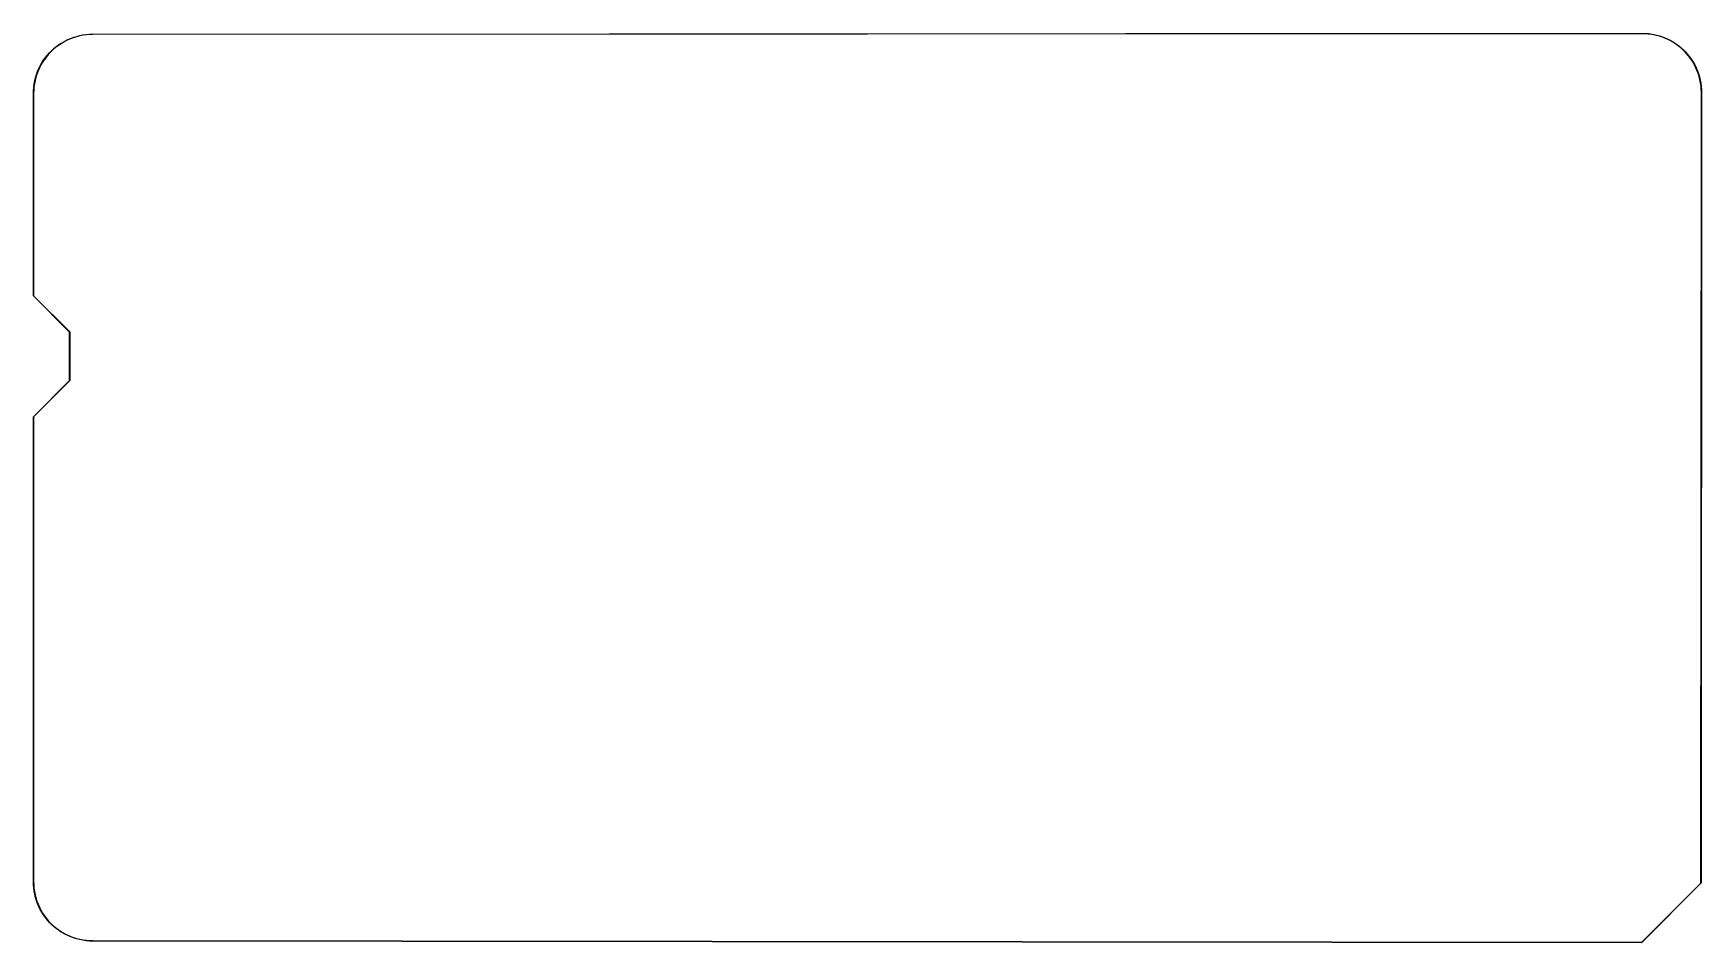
# Model space of a CAD drawing. Extents: x 90 to 158.9, y -92.5 to -55.
import ezdxf

# ---------------------------------------------------------------- set-up
doc = ezdxf.new("R2010")
doc.units = 0
doc.layers.add('BLACK', color=7, linetype='CONTINUOUS')

msp = doc.modelspace()

# ---------------------------------------------------------------- linework, layer by layer
at = {"layer": 'BLACK', "linetype": 'CONTINUOUS'}
for p, q in [((91.6422, -55.1413), (91.514, -55.1902)), ((91.5413, -55.1694), (91.6661, -55.1235)), ((91.7729, -55.0996), (91.6422, -55.1413)), ((91.6661, -55.1235), (91.7932, -55.0845)), ((91.9057, -55.0654), (91.7729, -55.0996)), ((91.7932, -55.0845), (91.9222, -55.0524)), ((92.0403, -55.0386), (91.9057, -55.0654)), ((91.9222, -55.0524), (92.0528, -55.0273)), ((92.1761, -55.0194), (92.0403, -55.0386)), ((92.0528, -55.0273), (92.1846, -55.0094)), ((92.3129, -55.0079), (92.1761, -55.0194)), ((92.1846, -55.0094), (92.3171, -54.9986)), ((92.4478, -55.0041), (92.3129, -55.0079)), ((92.3171, -54.9986), (92.45, -54.995)), ((92.45, -55.005), (92.4478, -55.0041)), ((92.45, -54.995), (156.493, -54.9626)), ((156.493, -54.9726), (92.45, -55.005)), ((92.45, -54.995), (92.45, -54.995)), ((92.45, -55.005), (92.45, -55.005)), ((92.45, -55.005), (92.45, -55.005)), ((156.493, -54.9626), (156.493, -54.9626)), ((156.493, -54.9626), (156.493, -54.9626)), ((156.493, -54.9626), (156.625, -54.9662)), ((156.494, -54.9719), (156.493, -54.9726)), ((156.495, -54.9717), (156.494, -54.9719)), ((156.63, -54.9755), (156.495, -54.9717)), ((156.625, -54.9662), (156.758, -54.977)), ((156.766, -54.987), (156.63, -54.9755)), ((156.758, -54.977), (156.89, -54.9949)), ((156.902, -55.0062), (156.766, -54.987)), ((156.89, -54.9949), (157.02, -55.02)), ((157.037, -55.0329), (156.902, -55.0062)), ((157.02, -55.02), (157.149, -55.0521)), ((157.17, -55.0672), (157.037, -55.0329)), ((157.149, -55.0521), (157.276, -55.0911)), ((157.3, -55.1089), (157.17, -55.0672)), ((157.276, -55.0911), (157.401, -55.1369)), ((157.429, -55.1578), (157.3, -55.1089)), ((157.401, -55.1369), (157.523, -55.1895)), ((157.554, -55.2138), (157.429, -55.1578)), ((90.6262, -55.8201), (90.5377, -55.925)), ((90.5789, -55.8607), (90.6677, -55.7617)), ((90.7204, -55.7204), (90.6262, -55.8201)), ((90.6677, -55.7617), (90.7617, -55.6677)), ((90.8201, -55.6262), (90.7204, -55.7204)), ((90.7617, -55.6677), (90.8607, -55.5789)), ((90.925, -55.5377), (90.8201, -55.6262)), ((90.8607, -55.5789), (90.9643, -55.4956)), ((91.0346, -55.4552), (90.925, -55.5377)), ((90.9643, -55.4956), (91.0723, -55.418)), ((91.1487, -55.3789), (91.0346, -55.4552)), ((91.0723, -55.418), (91.1843, -55.3464)), ((91.2668, -55.3092), (91.1487, -55.3789)), ((91.1843, -55.3464), (91.3001, -55.281)), ((91.3887, -55.2463), (91.2668, -55.3092)), ((91.3001, -55.281), (91.4192, -55.2219)), ((91.514, -55.1902), (91.3887, -55.2463)), ((91.4192, -55.2219), (91.5413, -55.1694)), ((157.523, -55.1895), (157.643, -55.2486)), ((157.676, -55.2768), (157.554, -55.2138)), ((157.643, -55.2486), (157.758, -55.314)), ((157.794, -55.3465), (157.676, -55.2768)), ((157.758, -55.314), (157.87, -55.3856)), ((157.908, -55.4228), (157.794, -55.3465)), ((157.87, -55.3856), (157.978, -55.4632)), ((158.018, -55.5053), (157.908, -55.4228)), ((157.978, -55.4632), (158.082, -55.5465)), ((158.122, -55.5938), (158.018, -55.5053)), ((158.082, -55.5465), (158.181, -55.6353)), ((158.222, -55.688), (158.122, -55.5938)), ((158.181, -55.6353), (158.275, -55.7293)), ((158.316, -55.7877), (158.222, -55.688)), ((158.275, -55.7293), (158.364, -55.8282)), ((158.405, -55.8926), (158.316, -55.7877)), ((158.364, -55.8282), (158.447, -55.9319)), ((90.1235, -56.6661), (90.1694, -56.5413)), ((90.1902, -56.514), (90.1413, -56.6422)), ((90.1694, -56.5413), (90.2219, -56.4192)), ((90.2463, -56.3887), (90.1902, -56.514)), ((90.2219, -56.4192), (90.281, -56.3001)), ((90.3092, -56.2668), (90.2463, -56.3887)), ((90.281, -56.3001), (90.3464, -56.1843)), ((90.3789, -56.1487), (90.3092, -56.2668)), ((90.3464, -56.1843), (90.418, -56.0723)), ((90.4552, -56.0346), (90.3789, -56.1487)), ((90.418, -56.0723), (90.4956, -55.9643)), ((90.5377, -55.925), (90.4552, -56.0346)), ((90.4956, -55.9643), (90.5789, -55.8607)), ((158.487, -56.0022), (158.405, -55.8926)), ((158.447, -55.9319), (158.525, -56.0399)), ((158.564, -56.1163), (158.487, -56.0022)), ((158.525, -56.0399), (158.596, -56.1519)), ((158.633, -56.2344), (158.564, -56.1163)), ((158.596, -56.1519), (158.662, -56.2676)), ((158.696, -56.3563), (158.633, -56.2344)), ((158.662, -56.2676), (158.721, -56.3868)), ((158.752, -56.4816), (158.696, -56.3563)), ((158.721, -56.3868), (158.773, -56.5089)), ((158.801, -56.6097), (158.752, -56.4816)), ((158.773, -56.5089), (158.819, -56.6337)), ((89.9986, -57.3171), (90.0094, -57.1846)), ((90.0194, -57.1761), (90.0079, -57.3129)), ((90.0094, -57.1846), (90.0273, -57.0528)), ((90.0386, -57.0403), (90.0194, -57.1761)), ((90.0273, -57.0528), (90.0524, -56.9222)), ((90.0654, -56.9057), (90.0386, -57.0403)), ((90.0524, -56.9222), (90.0845, -56.7932)), ((90.0996, -56.7729), (90.0654, -56.9057)), ((90.0845, -56.7932), (90.1235, -56.6661)), ((90.1413, -56.6422), (90.0996, -56.7729)), ((158.843, -56.7405), (158.801, -56.6097)), ((158.819, -56.6337), (158.858, -56.7608)), ((158.877, -56.8733), (158.843, -56.7405)), ((158.858, -56.7608), (158.89, -56.8898)), ((158.904, -57.0079), (158.877, -56.8733)), ((158.89, -56.8898), (158.915, -57.0204)), ((158.923, -57.1437), (158.904, -57.0079)), ((158.915, -57.0204), (158.933, -57.1522)), ((158.935, -57.2804), (158.923, -57.1437)), ((158.933, -57.1522), (158.944, -57.2847)), ((89.995, -57.45), (89.9986, -57.3171)), ((89.995, -65.8), (89.995, -57.45)), ((90.0079, -57.3129), (90.0041, -57.4478)), ((90.0041, -57.4478), (90.005, -57.45)), ((90.005, -57.45), (90.005, -65.7979)), ((158.913, -90.0655), (158.938, -57.4176)), ((158.948, -57.4176), (158.923, -90.0676)), ((158.939, -57.4154), (158.935, -57.2804)), ((158.938, -57.4161), (158.939, -57.4154)), ((158.938, -57.4176), (158.938, -57.4161)), ((158.944, -57.2847), (158.948, -57.4176)), ((158.948, -57.4176), (158.948, -57.4176)), ((158.948, -57.4176), (158.948, -57.4176)), ((158.948, -57.4176), (158.948, -57.4176)), ((89.9965, -65.8035), (89.995, -65.8)), ((89.995, -65.8), (89.995, -65.8)), ((91.495, -67.3021), (89.9965, -65.8035)), ((90.005, -65.7979), (91.5035, -67.2965)), ((91.495, -69.2979), (91.495, -67.3021)), ((91.5035, -67.2965), (91.5035, -67.2965)), ((91.5035, -67.2965), (91.505, -67.3)), ((91.505, -67.3), (91.505, -69.3)), ((89.9965, -70.7965), (91.495, -69.2979)), ((91.5035, -69.3035), (90.005, -70.8021)), ((91.505, -69.3), (91.5035, -69.3035)), ((91.5035, -69.3035), (91.5035, -69.3035)), ((89.995, -70.8), (89.9965, -70.7965)), ((89.995, -90), (89.995, -70.8)), ((89.995, -70.8), (89.995, -70.8)), ((90.005, -70.8021), (90.005, -90)), ((89.9986, -90.1329), (89.995, -90)), ((90.0094, -90.2654), (89.9986, -90.1329)), ((90.005, -90), (90.0041, -90.0022)), ((90.0041, -90.0022), (90.0079, -90.1371)), ((90.0079, -90.1371), (90.0194, -90.2739)), ((90.0273, -90.3972), (90.0094, -90.2654)), ((90.0194, -90.2739), (90.0386, -90.4097)), ((156.466, -92.5126), (158.913, -90.0655)), ((158.921, -90.0711), (156.471, -92.5211)), ((158.922, -90.07), (158.921, -90.0711)), ((158.921, -90.0711), (158.921, -90.0711)), ((158.921, -90.0711), (158.921, -90.0711)), ((158.921, -90.0711), (158.921, -90.0711)), ((158.923, -90.0676), (158.922, -90.07)), ((90.0524, -90.5278), (90.0273, -90.3972)), ((90.0386, -90.4097), (90.0654, -90.5443)), ((90.0845, -90.6568), (90.0524, -90.5278)), ((90.0654, -90.5443), (90.0996, -90.6771)), ((90.1235, -90.7839), (90.0845, -90.6568)), ((90.0996, -90.6771), (90.1413, -90.8079)), ((90.1694, -90.9087), (90.1235, -90.7839)), ((90.1413, -90.8079), (90.1902, -90.936)), ((90.2219, -91.0308), (90.1694, -90.9087)), ((90.1902, -90.936), (90.2463, -91.0613)), ((90.281, -91.1499), (90.2219, -91.0308)), ((90.2463, -91.0613), (90.3092, -91.1832)), ((90.3464, -91.2657), (90.281, -91.1499)), ((90.3092, -91.1832), (90.3789, -91.3013)), ((90.418, -91.3777), (90.3464, -91.2657)), ((90.3789, -91.3013), (90.4552, -91.4154)), ((90.4956, -91.4857), (90.418, -91.3777)), ((90.4552, -91.4154), (90.5377, -91.525)), ((90.5789, -91.5893), (90.4956, -91.4857)), ((90.5377, -91.525), (90.6262, -91.6299)), ((90.6677, -91.6883), (90.5789, -91.5893)), ((90.6262, -91.6299), (90.7204, -91.7296)), ((90.7617, -91.7823), (90.6677, -91.6883)), ((90.7204, -91.7296), (90.8201, -91.8238)), ((90.8607, -91.8711), (90.7617, -91.7823)), ((90.8201, -91.8238), (90.925, -91.9123)), ((90.9643, -91.9544), (90.8607, -91.8711)), ((90.925, -91.9123), (91.0346, -91.9948)), ((91.0723, -92.032), (90.9643, -91.9544)), ((91.0346, -91.9948), (91.1487, -92.0711)), ((91.1843, -92.1036), (91.0723, -92.032)), ((91.1487, -92.0711), (91.2668, -92.1408)), ((91.3001, -92.169), (91.1843, -92.1036)), ((91.2668, -92.1408), (91.3887, -92.2037)), ((91.4192, -92.2281), (91.3001, -92.169)), ((91.3887, -92.2037), (91.514, -92.2598)), ((91.5413, -92.2806), (91.4192, -92.2281)), ((91.514, -92.2598), (91.6422, -92.3087)), ((91.6661, -92.3265), (91.5413, -92.2806)), ((91.6422, -92.3087), (91.7729, -92.3504)), ((91.7932, -92.3655), (91.6661, -92.3265)), ((91.7729, -92.3504), (91.9057, -92.3846)), ((91.9222, -92.3976), (91.7932, -92.3655)), ((91.9057, -92.3846), (92.0403, -92.4114)), ((92.0528, -92.4227), (91.9222, -92.3976)), ((92.0403, -92.4114), (92.1761, -92.4306)), ((92.1846, -92.4406), (92.0528, -92.4227)), ((92.1761, -92.4306), (92.3129, -92.4421)), ((92.3171, -92.4514), (92.1846, -92.4406)), ((92.3129, -92.4421), (92.4478, -92.4459)), ((92.45, -92.455), (92.3171, -92.4514)), ((92.4478, -92.4459), (92.4484, -92.4457)), ((92.4484, -92.4457), (92.45, -92.445)), ((92.45, -92.445), (92.45, -92.445)), ((92.45, -92.445), (92.45, -92.445)), ((92.45, -92.445), (156.466, -92.5126)), ((156.468, -92.5226), (92.45, -92.455)), ((156.469, -92.5218), (156.468, -92.5226)), ((156.468, -92.5226), (156.468, -92.5226)), ((156.468, -92.5226), (156.468, -92.5226)), ((156.471, -92.5211), (156.469, -92.5218)), ((156.471, -92.5211), (156.471, -92.5211)), ((156.471, -92.5211), (156.471, -92.5211))]:
    msp.add_line(p, q, dxfattribs=at)

doc.saveas('drawing.dxf')
